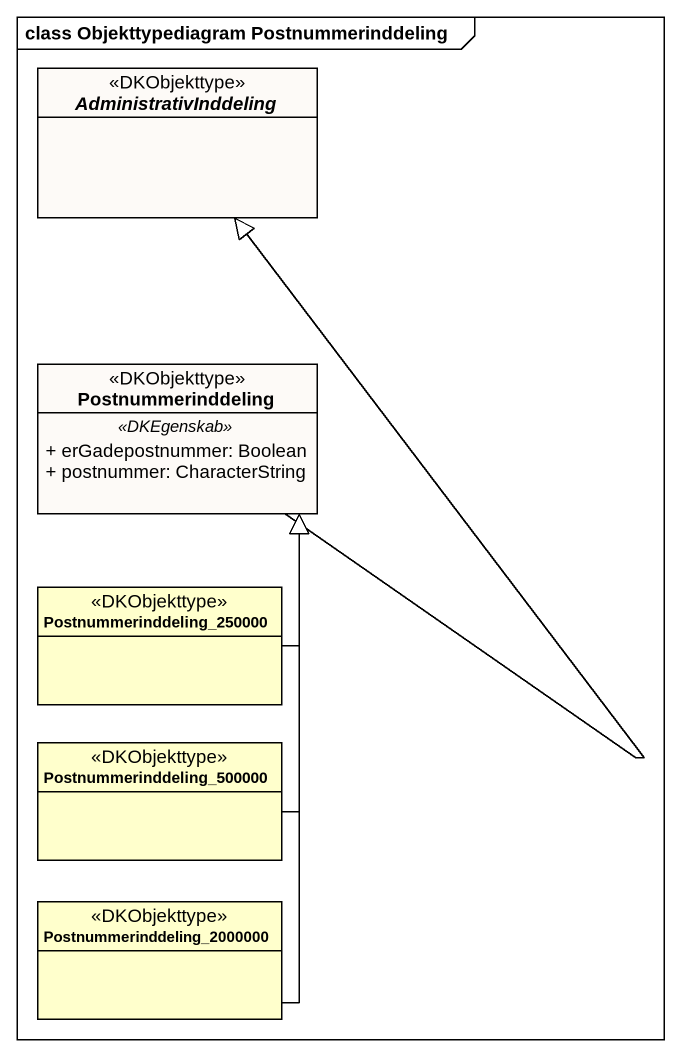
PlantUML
@startuml
mainframe class Objekttypediagram Postnummerinddeling
hide circle
hide empty members
skinparam classAttributeIconSize 0
abstract class AdministrativInddeling <<DKObjekttype>> #FDFAF7
class Postnummerinddeling <<DKObjekttype>> #FDFAF7 {
  .. <<DKEgenskab>> ..
  + erGadepostnummer: Boolean
  + postnummer: CharacterString
}
class Postnummerinddeling_250000 <<DKObjekttype>>
class Postnummerinddeling_500000 <<DKObjekttype>>
class Postnummerinddeling_2000000 <<DKObjekttype>>
Postnummerinddeling -up-|> AdministrativInddeling
Postnummerinddeling_250000 -up-|> Postnummerinddeling
Postnummerinddeling_500000 -up-|> Postnummerinddeling
Postnummerinddeling_2000000 -up-|> Postnummerinddeling
@enduml
